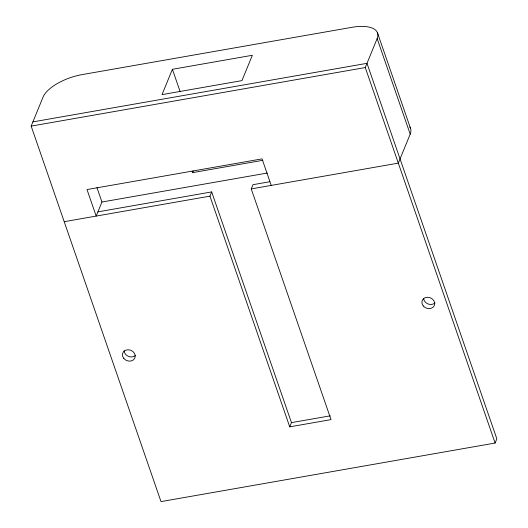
<?xml version="1.0" encoding="UTF-8"?>
<svg xmlns="http://www.w3.org/2000/svg" width="528" height="528" viewBox="0 0 528 528"><rect width="100%" height="100%" fill="white"/><g stroke="black" fill="none" stroke-linecap="round" stroke-linejoin="round"><path stroke-width="0.79" d="M32.888 121.889L366.993 63.327L496.841 438.821L495.112 443.045L161.007 501.6L31.159 126.106L43.045 97.126A34.241 14.632 -19.1 0 1 81.939 74.639L352.103 27.291A34.241 14.632 -19.1 0 1 377.15 38.57L410.203 134.152L398.317 163.132L251.249 188.905L331.023 419.615L289.727 426.855L209.946 196.145L211.682 191.921L97.911 211.867M96.974 187.618L101.95 202.013L96.182 216.084L87.008 189.559L262.053 158.875L271.227 185.407M172.412 69.293L162.03 94.618L241.956 80.606L252.344 55.282L172.412 69.293L180.18 91.747M262.904 160.307L192.667 172.616L193.288 171.098M251.249 188.905L252.978 184.688L269.762 181.744M495.112 443.045L365.264 67.551L377.15 38.57M289.727 426.855L291.456 422.631L211.682 191.921M31.159 126.106L365.264 67.551M101.95 202.013L267.274 173.039M64.211 221.687L209.946 196.145M291.456 422.631L330.323 415.82M377.454 32.749L410.507 128.33M192.139 171.085L192.667 172.616M409.807 127.024A34.241 14.632 -19.1 0 1 410.203 134.152M135.544 355.337A6.56 5.551 22.3 0 1 128.489 356.387A6.56 5.551 22.3 0 1 124.139 350.724M435.013 302.854A6.56 5.551 22.3 0 1 428.254 304.009A6.56 5.551 22.3 0 1 423.654 298.782M123.803 358.459A6.56 5.551 22.3 0 0 134.812 358.156A6.56 5.551 22.3 0 0 127.888 349.747A6.56 5.551 22.3 0 0 123.803 358.459M423.271 305.976A6.56 5.551 22.3 0 0 434.28 305.666A6.56 5.551 22.3 0 0 427.357 297.257A6.56 5.551 22.3 0 0 423.271 305.976"/></g></svg>
